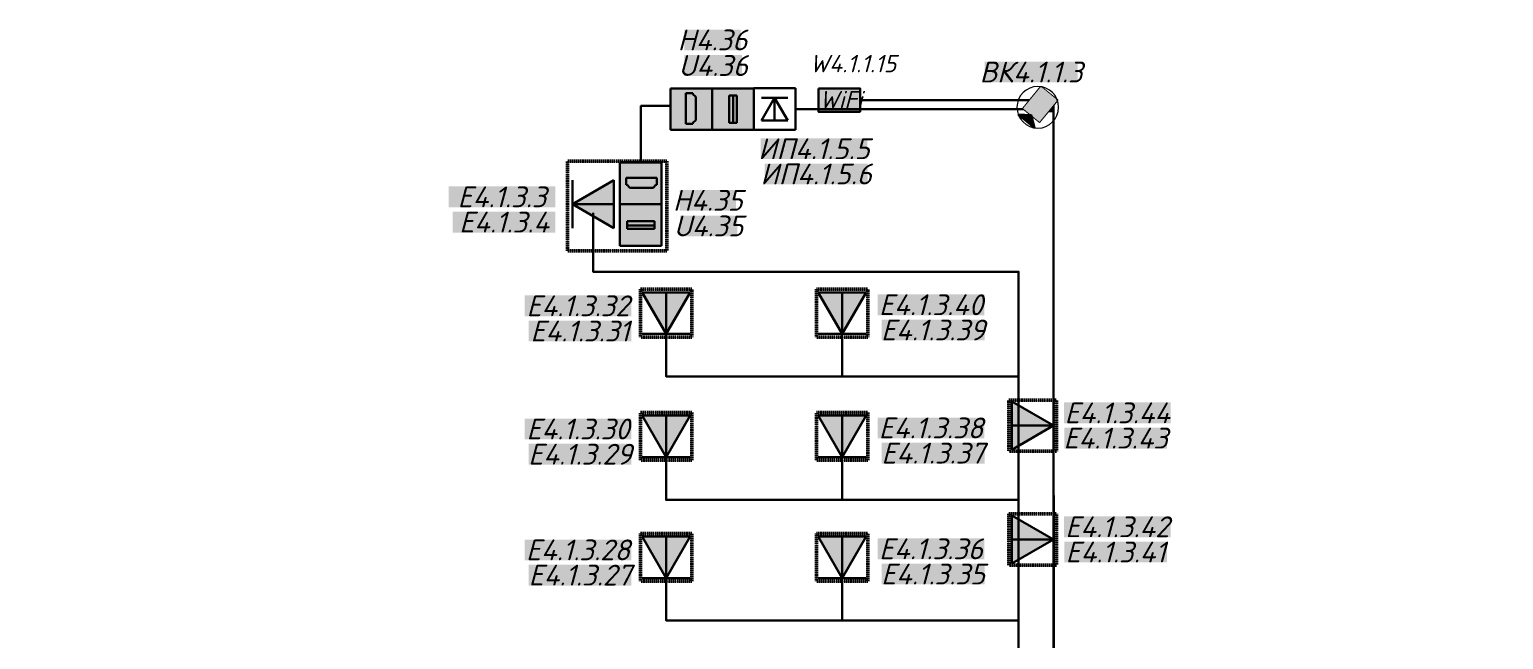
# Model space of a CAD drawing. Header units: millimetres. Extents: x 6978 to 881500, y -130874 to -2349.
# Drawn here: x 723780 to 741475, y -108501 to -101173 of the extents above; entities that cross this region are included whole.
import ezdxf
from ezdxf import colors
from ezdxf.entities.mleader import LeaderData, LeaderLine
from ezdxf.math import Vec2, Vec3

# ---------------------------------------------------------------- set-up
doc = ezdxf.new("R2010")
doc.units = ezdxf.units.MM
doc.set_wipeout_variables(frame=1)
doc.linetypes.add('HIDDEN2', pattern=[4.7625, 3.175, -1.5875])
for name, color, linetype, lineweight in [('СКС-РОЗЕТКИ', 7, 'Continuous', 50), ('СС_Выноски', 7, 'Continuous', 15), ('СС_СКС_Кабель', 6, 'Continuous', 30), ('СС_СКС_Оборудование', 6, 'Continuous', 30)]:
    doc.layers.add(name, color=color, linetype=linetype, lineweight=lineweight)
doc.styles.add('ISOCPEUR', font='isocpeui.ttf', dxfattribs={"height": 2.5})
doc.linetypes.add('Рабочее в трубе  _о_о_', pattern='A,5,2,[133,ltypeshp.shx,S=0.4,R=0,X=0,Y=0.75],3', length=10)

# ---------------------------------------------------------------- blocks, each defined once
blk = doc.blocks.new('Розетки HDMI и USB')
at = {"true_color": 0xffffff, "transparency": 33554687}
h = blk.add_hatch(color=7, dxfattribs=at)
h.dxf.hatch_style = 1
h.paths.add_polyline_path([(237.4, 474.8), (0, 474.8), (0, 237.4), (237.4, 237.4)])
h.paths.add_polyline_path([(210.7, 388), (210.7, 348), (204.7, 348), (189.7, 331), (122.7, 331), (55.7, 331), (40.7, 348), (34.7, 348), (34.7, 388)], flags=16)
h = blk.add_hatch(color=7, dxfattribs=at)
h.dxf.hatch_style = 1
h.paths.add_polyline_path([(210.7, 388), (34.7, 388), (34.7, 348), (40.7, 348), (55.7, 331), (122.7, 331), (189.7, 331), (204.7, 348), (210.7, 348)])
h = blk.add_hatch(color=7, dxfattribs=at)
h.dxf.hatch_style = 1
h.paths.add_polyline_path([(237.4, 237.4), (0, 237.4), (0, 0), (237.4, 0)])
h.paths.add_polyline_path([(196.7, 140), (196.7, 97), (40.7, 97), (40.7, 140)], flags=16)
h.paths.add_polyline_path([(196.7, 140), (40.7, 140), (40.7, 117), (196.7, 117)], flags=0)
h = blk.add_hatch(color=7, dxfattribs=at)
h.dxf.hatch_style = 1
h.paths.add_polyline_path([(196.7, 140), (40.7, 140), (40.7, 117), (196.7, 117)])
at = {"true_color": 0x000000, "transparency": 33554687}
h = blk.add_hatch(color=18, dxfattribs=at)
h.dxf.hatch_style = 1
h.paths.add_polyline_path([(196.7, 117), (40.7, 117), (40.7, 97), (196.7, 97)])
at = {"layer": 'СС_СКС_Кабель', "color": 0}
for p, q in [((0, 474.8), (0, 0)), ((237.4, 474.8), (0, 474.8)), ((237.4, 0), (237.4, 474.8)), ((34.7, 388), (210.7, 388)), ((34.7, 388), (34.7, 348)), ((34.7, 348), (40.7, 348)), ((40.7, 348), (55.7, 331)), ((204.7, 348), (189.7, 331)), ((210.7, 348), (204.7, 348)), ((210.7, 388), (210.7, 348)), ((55.7, 331), (122.7, 331)), ((189.7, 331), (122.7, 331)), ((0, 237.4), (237.4, 237.4)), ((40.7, 140), (196.7, 140)), ((40.7, 97), (40.7, 140)), ((40.7, 117), (196.7, 117)), ((196.7, 97), (40.7, 97)), ((196.7, 140), (196.7, 97)), ((0, 0), (237.4, 0))]:
    blk.add_line(p, q, dxfattribs=at)
blk = doc.blocks.new('*U24')
at = {"color": 0}
for p, q in [((0, -38), (0, 462)), ((0, 462), (500, 462)), ((500, 462), (500, -38)), ((92, 76), (250, 348)), ((407, 348), (92, 348)), ((250, 348), (407, 76)), ((250, 76), (250, 348)), ((407, 76), (92, 76)), ((500, -38), (0, -38))]:
    blk.add_line(p, q, dxfattribs=at)
blk = doc.blocks.new('*U276')
at = {"true_color": 0xffffff, "transparency": 33554687}
h = blk.add_hatch(color=7, dxfattribs=at)
h.dxf.hatch_style = 1
h.paths.add_polyline_path([(0, 338), (0, 0), (599, 0), (599, 338)])
at = {"color": 0}
blk.add_lwpolyline([(0, 338), (599, 338), (599, 0), (0, 0)], close=True, dxfattribs=at)
at = {"color": 0, "insert": (13, 300), "char_height": 250, "attachment_point": 1, "style": 'ISOCPEUR'}
blk.add_mtext_dynamic_manual_height_columns('WiFi', width=599, gutter_width=1250, heights=[0], dxfattribs=at)
at = {"color": 18, "true_color": 0x000000, "style": 'ISOCPEUR'}
blk.add_attdef('НАЗВАНИЕ', (-126, 569), '', height=250, dxfattribs=at)
blk = doc.blocks.new('*U200')
at = {"color": 3, "lineweight": 30}
blk.add_lwpolyline([(-246, -415), (-129, 306), (413, 218), (296, -503)], close=True, dxfattribs=at)
at = {"color": 0, "lineweight": 0}
blk.add_wipeout([(-129, 306), (413, 218), (296, -503), (-246, -415)], dxfattribs=at)
blk.add_hatch(color=3).paths.add_polyline_path([(-97, 503), (142, 262), (445, 415)])
at = {"lineweight": 30}
h = blk.add_hatch(color=3, dxfattribs=at)
h.dxf.hatch_style = 1
h.paths.add_polyline_path([(413, 218), (-129, 306), (-246, -415), (296, -503)])
at = {"color": 3, "lineweight": 30}
for points in [[(-97, 503), (445, 415)], [(-97, 503), (142, 262), (445, 415)]]:
    blk.add_lwpolyline(points, dxfattribs=at)
at = {"color": 3, "lineweight": 0}
blk.add_circle((100, 0), 540, dxfattribs=at)
blk = doc.blocks.new('Модуль на 1 RJ')
at = {"true_color": 0xffffff}
h = blk.add_hatch(color=7, dxfattribs=at)
h.dxf.hatch_style = 1
h.paths.add_polyline_path([(0, 250), (-289, 250), (0, -250)])
at = {"color": 0, "lineweight": 30}
for p, q in [((-289, 250), (0, 250)), ((0, -250), (-289, 250)), ((0, 250), (0, -250)), ((-289, -250), (0, -250))]:
    blk.add_line(p, q, dxfattribs=at)

msp = doc.modelspace()

# ---------------------------------------------------------------- linework, layer by layer
at = {"layer": 'СКС-РОЗЕТКИ', "color": 7, "linetype": 'HIDDEN2'}
for points in [[(730237.5, -102753.8), (731430.9, -102753.8), (731430.9, -103832.8), (730237.5, -103832.8)], [(735535.7, -106239.8), (735535.7, -105624.1), (736109.1, -105624.1), (736109.1, -106239.8)], [(735535.7, -107608.1), (735535.7, -106992.5), (736109.1, -106992.5), (736109.1, -107608.1)]]:
    msp.add_lwpolyline(points, close=True, dxfattribs=at)
at = {"layer": 'СКС-РОЗЕТКИ', "color": 7, "linetype": 'HIDDEN2', "elevation": 0}
for points in [[(731114.4, -104293.7), (731730.1, -104293.7), (731730.1, -104867.1), (731114.4, -104867.1)], [(733227.8, -104293.7), (733843.5, -104293.7), (733843.5, -104867.1), (733227.8, -104867.1)], [(731114.4, -105772.9), (731730.1, -105772.9), (731730.1, -106346.3), (731114.4, -106346.3)], [(733227.8, -105772.9), (733843.5, -105772.9), (733843.5, -106346.3), (733227.8, -106346.3)], [(731114.4, -107225.4), (731730.1, -107225.4), (731730.1, -107798.8), (731114.4, -107798.8)], [(733227.8, -107225.4), (733843.5, -107225.4), (733843.5, -107798.8), (733227.8, -107798.8)]]:
    msp.add_lwpolyline(points, close=True, dxfattribs=at)
at = {"layer": 'СС_СКС_Кабель', "color": 67, "linetype": 'Рабочее в трубе  _о_о_', "true_color": 0x727430}
msp.add_lwpolyline([(731118.2, -102772.1), (731120.2, -102090.5), (731475.2, -102090.5)], dxfattribs=at)
at = {"layer": 'СС_СКС_Кабель'}
for points in [[(742224.6, -114089.2), (742224.6, -112937.4), (743101.4, -112937.4), (743101.4, -111517.8), (739122.6, -111517.8), (739122.6, -112117.8), (735964.6, -112117.8), (735964.6, -111403), (736072.4, -111403), (736072.4, -102021), (733751.6, -102021)], [(742224.6, -114089.2), (742224.6, -112937.4), (743101.4, -112937.4), (743101.4, -111517.8), (739122.6, -111517.8), (739122.6, -112117.8), (735975.7, -112117.8), (735975.7, -111403), (736077.9, -111403), (736072.4, -102129.9), (732975.2, -102129.9)], [(742224.6, -114089.2), (742224.6, -112937.4), (743101.4, -112937.4), (743101.4, -111517.8), (739122.6, -111517.8), (739122.6, -112117.8), (735964.6, -112117.8), (735964.6, -111403), (736072.4, -111403), (736072.4, -102152.3), (736017.3, -102152.3)]]:
    msp.add_lwpolyline(points, dxfattribs=at)
at = {"layer": 'СС_СКС_Кабель', "linetype": 'Рабочее в трубе  _о_о_', "ltscale": 100}
for points in [[(735654, -113219.2), (735654, -104083.3), (730546.8, -104083.3), (730546.8, -103374.9)], [(735654, -113219.2), (735654, -105339.8), (731422.2, -105339.8), (731422.2, -104824.7)], [(735654, -113219.2), (735654, -105339.8), (733535.6, -105339.8), (733535.6, -104824.7)], [(735654, -113219.2), (735654, -106824.2), (731422.2, -106824.2), (731422.2, -106309)], [(735654, -113219.2), (735654, -106824.2), (733535.6, -106824.2), (733535.6, -106309)], [(735654, -113219.2), (735654, -108271.6), (731422.2, -108271.6), (731422.2, -107756.4)], [(735654, -113219.2), (735654, -108271.6), (733535.6, -108271.6), (733535.6, -107756.4)]]:
    msp.add_lwpolyline(points, dxfattribs=at)

# ---------------------------------------------------------------- block references
for p, rotation in [((730546.8, -103272.1), 270), ((735822.4, -105931.9), 90), ((735822.4, -107300.3), 90)]:
    msp.add_blockref('Модуль на 1 RJ', p, dxfattribs=dict(rotation=rotation))
at = {"xscale": -1}
for p, rotation in [((730546.8, -103272.1), 270), ((735822.4, -105931.9), 90), ((735822.4, -107300.3), 90)]:
    msp.add_blockref('Модуль на 1 RJ', p, dxfattribs=dict(at, rotation=rotation))
for p in [(731422.2, -104580.4, 0), (733535.6, -104580.4, 0), (731422.2, -106059.6, 0), (733535.6, -106059.6, 0), (731422.2, -107512.1, 0), (733535.6, -107512.1, 0)]:
    msp.add_blockref('Модуль на 1 RJ', p)
for p in [(731422.2, -104580.4, 0), (733535.6, -104580.4, 0), (731422.2, -106059.6, 0), (733535.6, -106059.6, 0), (731422.2, -107512.1, 0), (733535.6, -107512.1, 0)]:
    msp.add_blockref('Модуль на 1 RJ', p, dxfattribs=at)
at = {"layer": 'СС_СКС_Оборудование', "color": 30, "xscale": 0.8347245409015025, "yscale": 0.8347245409015025, "zscale": 0.8347245409015025}
msp.add_blockref('*U276', (733251.6, -102162.1), dxfattribs=at).add_auto_attribs({'НАЗВАНИЕ': 'W4.1.1.15'})
at = {"layer": 'СС_СКС_Оборудование', "color": 180, "xscale": 2.106060307287632, "yscale": 2.106060307287632, "zscale": 2.106060307287632, "rotation": 90}
msp.add_blockref('Розетки HDMI и USB', (732475.2, -102379.9), dxfattribs=at)
at = {"layer": 'СС_СКС_Оборудование'}
msp.add_blockref('*U24', (732475.2, -102341.8), dxfattribs=at)
at = {"layer": 'СС_СКС_Оборудование', "color": 180, "xscale": 2.106060307287632, "yscale": 2.106060307287632, "zscale": 2.106060307287632}
msp.add_blockref('Розетки HDMI и USB', (730868.2, -103772.1), dxfattribs=at)

# ---------------------------------------------------------------- texts
at = {"layer": 'СС_СКС_Оборудование', "color": 18, "true_color": 0x000000, "char_height": 250, "attachment_point": 5, "style": 'ISOCPEUR', "bg_fill": 1, "box_fill_scale": 1, "bg_fill_color": 7, "bg_fill_true_color": 16777215, "bg_fill_transparency": 0}
for s, width, heights, insert in [('H4.36', 673.91, [275.9], (731980, -101298.5)), ('U4.36', 688.952, [0], (731987.6, -101606.1, 0.5)), ('ИП4.1.5.5', 1280.189, [0], (733198.4, -102605.6)), ('ИП4.1.5.6', 1233.516, [0], (733223.3, -102908.6)), ('E4.1.3.3', 1280.189, [0], (729453, -103183.8)), ('H4.35', 673.91, [275.9], (731924.1, -103225.2)), ('E4.1.3.4', 1233.516, [0], (729477.9, -103486.8)), ('U4.35', 688.952, [0], (731931.7, -103532.8, 0.5)), ('E4.1.3.32', 1280.189, [0], (730365.3, -104492.7)), ('E4.1.3.40', 1280.189, [0], (734602.7, -104480)), ('E4.1.3.31', 1233.516, [0], (730390.2, -104795.7)), ('E4.1.3.39', 1233.516, [0], (734627.6, -104783)), ('E4.1.3.44', 1280.189, [0], (736838.9, -105778.7)), ('E4.1.3.30', 1280.189, [0], (730365.3, -105972)), ('E4.1.3.38', 1280.189, [0], (734602.7, -105959.3)), ('E4.1.3.43', 1233.516, [0], (736819.7, -106081.7)), ('E4.1.3.29', 1233.516, [0], (730390.2, -106275)), ('E4.1.3.37', 1233.516, [0], (734627.6, -106262.3)), ('E4.1.3.42', 1280.189, [0], (736838.9, -107147)), ('E4.1.3.28', 1280.189, [0], (730365.3, -107424.4)), ('E4.1.3.36', 1280.189, [0], (734602.7, -107411.8)), ('E4.1.3.41', 1233.516, [0], (736819.7, -107450)), ('E4.1.3.27', 1233.516, [0], (730390.2, -107727.4)), ('E4.1.3.35', 1233.516, [0], (734627.6, -107714.8))]:
    msp.add_mtext_dynamic_manual_height_columns(s, width=width, gutter_width=1250, heights=heights, dxfattribs=dict(at, insert=insert))

# ---------------------------------------------------------------- leaders
at = {"layer": 'СС_Выноски', "color": 7}
ml = msp.add_multileader_mtext('Standard', dxfattribs=at)
ml.set_content('{\\C256;5хUTP PVCLSнг(А)-LSLTx 4х2х0.52}', color=7, style='ISOCPEUR')
ml.set_leader_properties(lineweight=25)
ml.build(insert=Vec2(0, 0))
ml.multileader.update_dxf_attribs({"text_left_attachment_type": 6, "text_right_attachment_type": 6, "dogleg_length": 150, "arrow_head_size": 225, "scale": 75})
ctx = ml.context
ctx.base_point, ctx.scale, ctx.char_height, ctx.arrow_head_size, ctx.landing_gap_size, ctx.plane_origin = Vec3(766930.1, -103449.9), 75, 187.5, 225, 150, Vec3(798472.7, -109884.6)
ctx.left_attachment, ctx.right_attachment, ctx.text_align_type = 6, 6, 1
notes = []
notes.append((ctx, [(1, (1, 1, 0), (769640.6, -103449.9), (-1, 0), 150, [(1, [(770114.4, -104152.7)], 0, [])])]))
ctx.mtext.insert, ctx.mtext.width, ctx.mtext.defined_height, ctx.mtext.alignment, ctx.mtext.line_spacing_factor, ctx.mtext.flow_direction = Vec3(768210.3, -103224.9), 2612.977, 428.7, 2, 0.8, 5
ml = msp.add_multileader_mtext('Standard', dxfattribs=at)
ml.set_content('{\\C256;5хUTP PVCLSнг(А)-LSLTx 4х2х0.52}', color=7, style='ISOCPEUR')
ml.set_leader_properties(lineweight=25)
ml.build(insert=Vec2(0, 0))
ml.multileader.update_dxf_attribs({"text_left_attachment_type": 6, "text_right_attachment_type": 6, "dogleg_length": 150, "arrow_head_size": 225, "scale": 75})
ctx = ml.context
ctx.base_point, ctx.scale, ctx.char_height, ctx.arrow_head_size, ctx.landing_gap_size, ctx.plane_origin = Vec3(761713.6, -104568.2), 75, 187.5, 225, 150, Vec3(793298.7, -110174.1)
ctx.left_attachment, ctx.right_attachment, ctx.text_align_type = 6, 6, 1
notes.append((ctx, [(1, (1, 1, 0), (764424.1, -104568.2), (-1, 0), 150, [(1, [(764940.4, -104442.2)], 0, [])])]))
ctx.mtext.insert, ctx.mtext.width, ctx.mtext.defined_height, ctx.mtext.alignment, ctx.mtext.line_spacing_factor, ctx.mtext.flow_direction = Vec3(762993.8, -104343.2), 2612.977, 428.7, 2, 0.8, 5
ml = msp.add_multileader_mtext('Standard', dxfattribs=at)
ml.set_content('{\\C256;5хUTP PVCLSнг(А)-LSLTx 4х2х0.52}', color=7, style='ISOCPEUR')
ml.set_leader_properties(lineweight=25)
ml.build(insert=Vec2(0, 0))
ml.multileader.update_dxf_attribs({"text_left_attachment_type": 6, "text_right_attachment_type": 6, "dogleg_length": 150, "arrow_head_size": 225, "scale": 75})
ctx = ml.context
ctx.base_point, ctx.scale, ctx.char_height, ctx.arrow_head_size, ctx.landing_gap_size, ctx.plane_origin = Vec3(744595.3, -104746.3), 75, 187.5, 225, 150, Vec3(776180.5, -110352.2)
ctx.left_attachment, ctx.right_attachment, ctx.text_align_type = 6, 6, 1
notes.append((ctx, [(1, (1, 1, 0), (747305.8, -104746.3), (-1, 0), 150, [(1, [(747822.1, -104620.2)], 0, [])])]))
ctx.mtext.insert, ctx.mtext.width, ctx.mtext.defined_height, ctx.mtext.alignment, ctx.mtext.line_spacing_factor, ctx.mtext.flow_direction = Vec3(745875.6, -104521.3), 2612.977, 428.7, 2, 0.8, 5
ml = msp.add_multileader_mtext('Standard', dxfattribs=at)
ml.set_content('{\\C256;5хUTP PVCLSнг(А)-LSLTx 4х2х0.52}', color=7, style='ISOCPEUR')
ml.set_leader_properties(lineweight=25)
ml.build(insert=Vec2(0, 0))
ml.multileader.update_dxf_attribs({"text_left_attachment_type": 6, "text_right_attachment_type": 6, "dogleg_length": 150, "arrow_head_size": 225, "scale": 75})
ctx = ml.context
ctx.base_point, ctx.scale, ctx.char_height, ctx.arrow_head_size, ctx.landing_gap_size, ctx.plane_origin = Vec3(630530.9, -104863.8), 75, 187.5, 225, 150, Vec3(658036.9, -110469.7)
ctx.left_attachment, ctx.right_attachment, ctx.text_align_type = 6, 6, 1
notes.append((ctx, [(0, (1, 1, 0), (630380.9, -104863.8), (1, 0), 150, [(1, [(629678.6, -104737.7)], 0, [])])]))
ctx.mtext.insert, ctx.mtext.width, ctx.mtext.defined_height, ctx.mtext.alignment, ctx.mtext.line_spacing_factor, ctx.mtext.flow_direction = Vec3(631811.1, -104638.8), 2612.977, 428.7, 2, 0.8, 5
ml = msp.add_multileader_mtext('Standard', dxfattribs=at)
ml.set_content('{\\C256;5хUTP PVCLSнг(А)-LSLTx 4х2х0.52}', color=7, style='ISOCPEUR')
ml.set_leader_properties(lineweight=25)
ml.build(insert=Vec2(0, 0))
ml.multileader.update_dxf_attribs({"text_left_attachment_type": 6, "text_right_attachment_type": 6, "dogleg_length": 150, "arrow_head_size": 225, "scale": 75})
ctx = ml.context
ctx.base_point, ctx.scale, ctx.char_height, ctx.arrow_head_size, ctx.landing_gap_size, ctx.plane_origin = Vec3(752930.4, -105153.8), 75, 187.5, 225, 150, Vec3(784515.6, -110759.7)
ctx.left_attachment, ctx.right_attachment, ctx.text_align_type = 6, 6, 1
notes.append((ctx, [(1, (1, 1, 0), (755640.9, -105153.8), (-1, 0), 150, [(1, [(756157.2, -105027.8)], 0, [])])]))
ctx.mtext.insert, ctx.mtext.width, ctx.mtext.defined_height, ctx.mtext.alignment, ctx.mtext.line_spacing_factor, ctx.mtext.flow_direction = Vec3(754210.7, -104928.8), 2612.977, 428.7, 2, 0.8, 5
for ctx, leaders in notes:
    for number, flags, end, landing, length, lines in leaders:
        leader = LeaderData()
        leader.index, (leader.has_last_leader_line, leader.has_dogleg_vector, leader.attachment_direction) = number, flags
        leader.last_leader_point, leader.dogleg_vector, leader.dogleg_length = Vec3(end), Vec3(landing), length
        for number, points, colour, breaks in lines:
            line = LeaderLine()
            line.index, line.vertices, line.color, line.breaks = number, Vec3.list(points), colors.encode_raw_color(colour), breaks
            leader.lines.append(line)
        ctx.leaders.append(leader)

# ---------------------------------------------------------------- next in the draw order: block references
at = {"layer": 'СС_СКС_Оборудование', "xscale": -0.463041186499115, "yscale": 0.463041186499115, "zscale": 0.463041186499115, "rotation": 131.3859818374382}
msp.add_blockref('*U200', (735853.6, -102072.7), dxfattribs=at)

# ---------------------------------------------------------------- next in the draw order: texts
at = {"layer": 'СС_СКС_Оборудование', "color": 18, "true_color": 0x000000, "insert": (735804, -101684.6), "char_height": 250, "attachment_point": 5, "style": 'ISOCPEUR', "bg_fill": 1, "box_fill_scale": 1, "bg_fill_color": 7, "bg_fill_true_color": 16777215, "bg_fill_transparency": 0}
msp.add_mtext_dynamic_manual_height_columns('ВК4.1.1.3', width=1116.964, gutter_width=1250, heights=[0], dxfattribs=at)

doc.saveas('drawing.dxf')
